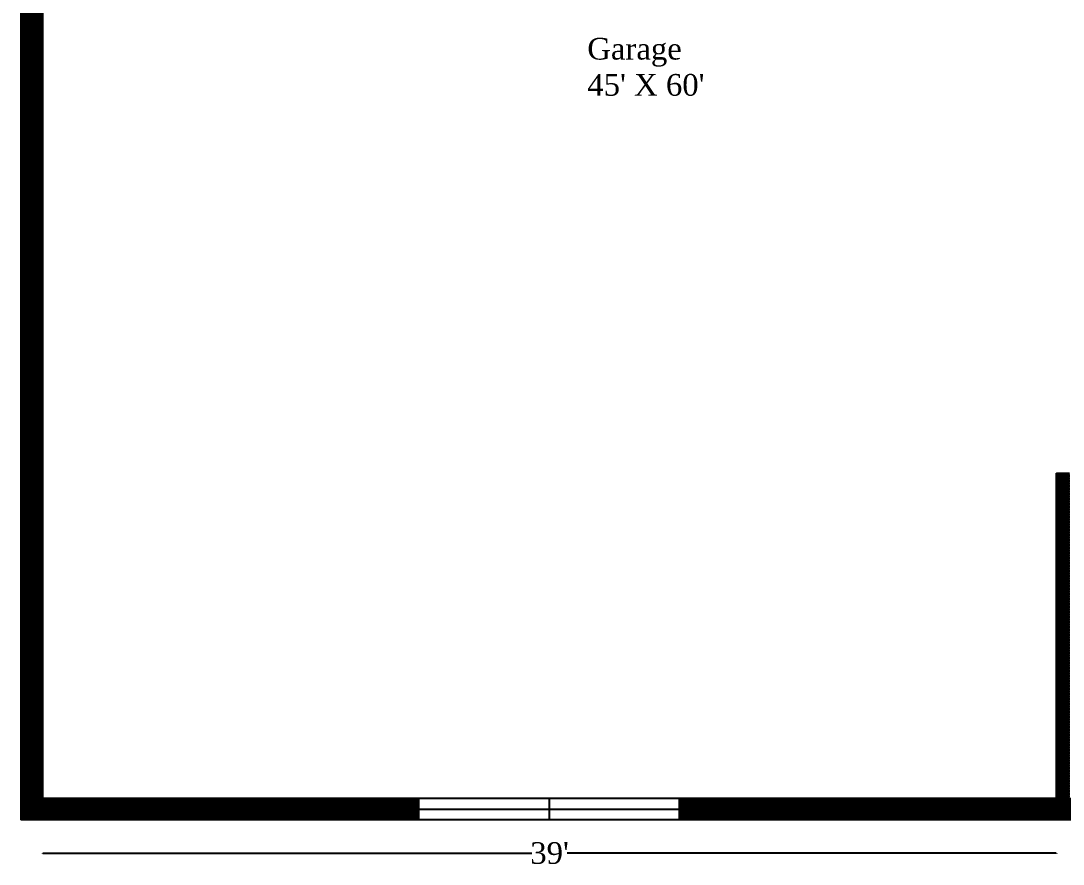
# Model space of a CAD drawing. Header units: feet. Extents: x -1528 to 1078, y 4 to 785.
# Drawn here: x -1527.9 to -1046.9, y 4.3 to 393.4 of the extents above; entities that cross this region are included whole.
import ezdxf

# ---------------------------------------------------------------- set-up
doc = ezdxf.new("R2010")
doc.units = ezdxf.units.FT
doc.header["$MEASUREMENT"] = 0
for name, color, linetype in [('Hatch', 7, 'Continuous'), ('Text', 10, 'Continuous'), ('Windows', 50, 'Continuous')]:
    doc.layers.add(name, color=color, linetype=linetype)
doc.styles.get("Standard").update_dxf_attribs({"font": 'times.ttf'})
doc.dimstyles.get("Standard").update_dxf_attribs({"dimtxt": 0.18, "dimasz": 0.18, "dimexe": 0.18, "dimexo": 0.0625, "dimgap": 0.09, "dimtad": 0, "dimtih": 1, "dimtoh": 1, "dimdec": 1, "dimzin": 0, "dimdsep": 46, "dimlunit": 4, "dimtxsty": 'Standard', "dimcen": 0.09, "dimadec": 0, "dimazin": 0, "dimtfac": 1, "dimtdec": 1, "dimtofl": 0, "dimtmove": 0, "dimatfit": 3, "dimfxl": 1, "dimtolj": 1, "dimtzin": 0, "dimarcsym": 0})

# ---------------------------------------------------------------- blocks, each defined once
blk = doc.blocks.new('win_big')
at = {"layer": 'Windows'}
for p, q in [((1287.24, 267.99), (1407.24, 267.99)), ((1287.24, 257.99), (1287.24, 267.99)), ((1347.35, 267.99), (1347.35, 257.99)), ((1407.24, 267.99), (1407.24, 257.99)), ((1287.24, 262.99), (1407.24, 262.99)), ((1407.24, 257.99), (1287.24, 257.99))]:
    blk.add_line(p, q, dxfattribs=at)
blk = doc.blocks.new('win_bigg')
at = {"layer": 'Windows'}
blk.add_blockref('win_big', (-1287.24, -257.99), dxfattribs=at)
blk = doc.blocks.new('*D50')
at = {"layer": 'Defpoints', "color": 0, "transparency": 16777216}
for p in [(-1517.95, 9.44), (-1517.95, 9.39), (-1049.95, 9.44)]:
    blk.add_point(p, dxfattribs=at)
at = {"layer": 'Windows', "color": 0, "lineweight": -2, "transparency": 16777216}
for p, q in [((-1517.95, 9.38), (-1517.95, 9.21)), ((-1517.77, 9.39), (-1292.14, 9.39)), ((-1050.13, 9.39), (-1275.76, 9.39)), ((-1049.95, 9.38), (-1049.95, 9.21))]:
    blk.add_line(p, q, dxfattribs=at)
at = {"layer": 'Windows', "color": 0, "transparency": 16777216}
for points in [[(-1517.77, 9.42), (-1517.77, 9.36), (-1517.95, 9.39)], [(-1050.13, 9.42), (-1050.13, 9.36), (-1049.95, 9.39)]]:
    blk.add_solid(points, dxfattribs=at)
at = {"layer": 'Windows', "color": 0, "transparency": 16777216, "insert": (-1283.95, 9.39), "char_height": 0.18, "attachment_point": 5}
blk.add_mtext("\\A1;{\\H55.55556x;39'}", dxfattribs=at)

msp = doc.modelspace()

# ---------------------------------------------------------------- hatches: boundary and pattern name
at = {"layer": 'Hatch'}
h = msp.add_hatch(dxfattribs=at)
h.set_pattern_fill('ANSI31', color=256, style=0)
h.set_pattern_definition([(45, (-1505.67631, -20.54817), (-0.088388348, 0.088388348), [])])
h.paths.add_polyline_path([(-550.82, 34.72), (-625.64, 34.72), (-625.64, 24.72), (-550.82, 24.72)])
h.paths.add_polyline_path([(-697.64, 34.72), (-795.34, 34.72), (-795.34, 24.72), (-697.64, 24.72)])
h.paths.add_polyline_path([(-867.34, 34.72), (-905.95, 34.72), (-905.95, 184.72), (-911.95, 184.72), (-911.95, 178.72), (-911.95, 34.72), (-916.48, 34.72), (-916.48, 24.72), (-867.34, 24.72)])
h.paths.add_polyline_path([(-1036.48, 34.72), (-1043.95, 34.72), (-1043.95, 184.72), (-1049.95, 184.72), (-1049.95, 34.72), (-1224.21, 34.72), (-1224.21, 24.72), (-1036.48, 24.72)])
h.paths.add_polyline_path([(-1517.95, 452.68), (-1527.95, 452.68), (-1527.95, 24.72), (-1344.21, 24.72), (-1344.21, 34.72), (-1517.95, 34.72)])
h.paths.add_polyline_path([(-1213.49, 764.72), (-1339.88, 764.72), (-1339.88, 754.72), (-1213.49, 754.72)])
h.paths.add_polyline_path([(-1459.88, 764.72), (-1527.95, 764.72), (-1527.95, 711.43), (-1517.95, 711.43), (-1517.95, 754.72), (-1459.88, 754.72)])
h.paths.add_polyline_path([(-1517.95, 639.43), (-1527.95, 639.43), (-1527.95, 524.68), (-1517.95, 524.68)])

# ---------------------------------------------------------------- linework, layer by layer
for p, q in [((-1527.95, 764.72), (-1527.95, 24.72)), ((-1517.95, 754.72), (-1517.95, 34.72)), ((-1049.95, 34.72), (-1049.95, 184.72)), ((-1049.95, 184.72), (-1043.95, 184.72)), ((-1049.95, 184.72), (-1043.95, 184.72)), ((-1517.95, 34.72), (-1049.95, 34.72)), ((-427.95, 24.72), (-1527.95, 24.72))]:
    msp.add_line(p, q)

# ---------------------------------------------------------------- block references
at = {"layer": 'Windows'}
msp.add_blockref('win_bigg', (-1344.21, 24.72), dxfattribs=at)

# ---------------------------------------------------------------- texts
at = {"layer": 'Text', "insert": (-1266.54, 385.52), "char_height": 10, "width": 224.9562, "attachment_point": 1}
msp.add_mtext("Garage\\P45' X 60'", dxfattribs=at)

# ---------------------------------------------------------------- dimensions: what is measured, and where the dimension line sits
at = {"layer": 'Windows'}
dim = msp.add_linear_dim(base=(-1517.95, 9.39), p1=(-1049.95, 9.44), p2=(-1517.95, 9.44), text='{\\H55.55556x;<>}', dimstyle='Standard', dxfattribs=at)
dim.commit()
dim.dimension.update_dxf_attribs({"geometry": '*D50', "text_midpoint": (-1283.95, 9.39)})

doc.saveas('drawing.dxf')
